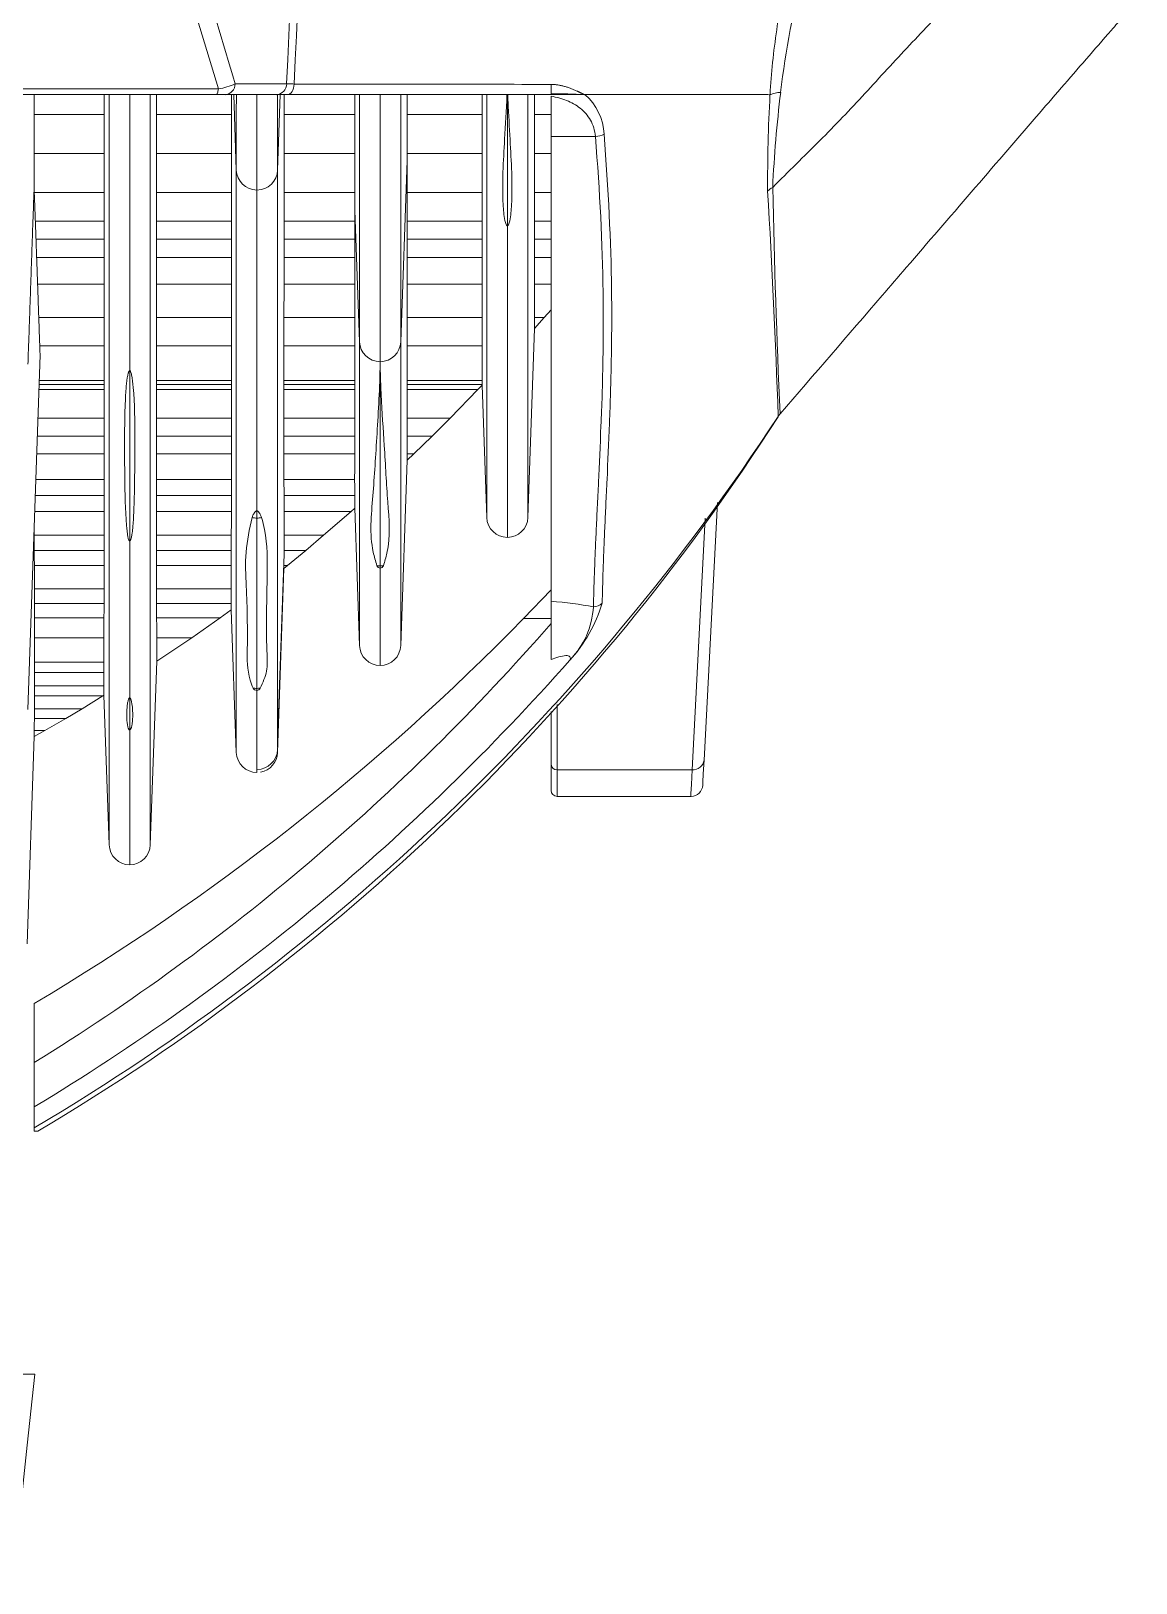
# Model space of a CAD drawing. Extents: x 9.3 to 87, y 1.1 to 68.8.
# Drawn here: x 39.474 to 42.254, y 2.751 to 6.653 of the extents above; entities that cross this region are included whole.
import ezdxf

# ---------------------------------------------------------------- set-up
doc = ezdxf.new("R2010")
doc.units = 0
doc.header["$MEASUREMENT"] = 0
doc.linetypes.add('SLD-Solid', pattern=[0])
doc.layers.add('OBJECT', color=7, linetype='CONTINUOUS')

msp = doc.modelspace()

# ---------------------------------------------------------------- linework, layer by layer
at = {"layer": 'OBJECT', "linetype": 'SLD-Solid', "lineweight": 15}
for p, q in [((39.9457, 6.508), (38.1925, 6.508)), ((38.1925, 6.493), (39.9393, 6.493)), ((39.9841, 6.493), (39.9907, 6.3034)), ((40.0947, 6.3034), (40.1013, 6.493)), ((40.6725, 6.4917), (40.6725, 6.1631)), ((40.7825, 6.4891), (40.7825, 6.3877)), ((39.6581, 6.4435), (39.482, 6.4435)), ((39.9782, 6.4435), (39.79, 6.4435)), ((40.2889, 6.4435), (40.1109, 6.4435)), ((40.6089, 6.4435), (40.4204, 6.4435)), ((40.7825, 6.4435), (40.7411, 6.4435)), ((40.7825, 6.3877), (40.7825, 5.2196)), ((40.7825, 6.3877), (40.8941, 6.3877)), ((39.6581, 6.3448), (39.482, 6.3448)), ((39.9782, 6.3448), (39.79, 6.3448)), ((40.289, 6.3448), (40.1109, 6.3448)), ((40.4204, 6.3271), (40.4045, 5.8719)), ((40.609, 6.3448), (40.4204, 6.3448)), ((40.7825, 6.3448), (40.741, 6.3448)), ((39.6582, 6.2471), (39.4824, 6.2471)), ((39.9782, 6.2471), (39.7899, 6.2471)), ((40.289, 6.2471), (40.1108, 6.2471)), ((40.6091, 6.2471), (40.4205, 6.2471)), ((40.7825, 6.2471), (40.7409, 6.2471)), ((39.6582, 6.175), (39.4851, 6.175)), ((39.9782, 6.175), (39.7899, 6.175)), ((40.289, 6.175), (40.1108, 6.175)), ((40.3006, 5.8719), (40.289, 6.2022)), ((40.6091, 6.175), (40.4205, 6.175)), ((40.7825, 6.175), (40.741, 6.175)), ((39.6582, 6.1293), (39.4868, 6.1293)), ((39.9783, 6.1293), (39.7899, 6.1293)), ((40.289, 6.1293), (40.1107, 6.1293)), ((40.6091, 6.1293), (40.4205, 6.1293)), ((40.7825, 6.1293), (40.741, 6.1293)), ((39.6582, 6.084), (39.4884, 6.084)), ((39.9783, 6.084), (39.7899, 6.084)), ((40.2889, 6.084), (40.1107, 6.084)), ((40.6091, 6.084), (40.4205, 6.084)), ((40.7825, 6.084), (40.7411, 6.084)), ((39.6583, 6.0169), (39.4908, 6.0169)), ((39.9783, 6.0169), (39.7899, 6.0169)), ((40.2889, 6.0169), (40.1107, 6.0169)), ((40.6091, 6.0169), (40.4205, 6.0169)), ((40.7825, 6.0169), (40.7411, 6.0169)), ((39.6583, 5.9325), (39.4937, 5.9325)), ((39.9784, 5.9325), (39.7898, 5.9325)), ((40.2889, 5.9325), (40.1106, 5.9325)), ((40.609, 5.9325), (40.4206, 5.9325)), ((40.7409, 5.9052), (40.7655, 5.9325)), ((40.7655, 5.9325), (40.7409, 5.9325)), ((40.7655, 5.9325), (40.7825, 5.9519)), ((40.7243, 5.4299), (40.7409, 5.9052)), ((39.6583, 5.8619), (39.4962, 5.8619)), ((39.9784, 5.8619), (39.7898, 5.8619)), ((40.2888, 5.8619), (40.1105, 5.8619)), ((40.609, 5.8619), (40.4207, 5.8619)), ((39.4659, 4.947), (39.497, 5.8386)), ((40.3525, 5.8216), (40.3525, 5.8216)), ((40.3525, 5.8216), (40.3525, 5.3081)), ((39.7225, 5.3709), (39.7225, 5.7992)), ((39.6583, 5.7515), (39.494, 5.7515)), ((39.6583, 5.7641), (39.4944, 5.7641)), ((39.6583, 5.774), (39.4948, 5.774)), ((39.9785, 5.774), (39.7899, 5.774)), ((39.9785, 5.7641), (39.7899, 5.7641)), ((39.9785, 5.7515), (39.7899, 5.7515)), ((40.2888, 5.774), (40.1105, 5.774)), ((40.2888, 5.7641), (40.1105, 5.7641)), ((40.2888, 5.7515), (40.1105, 5.7515)), ((40.6091, 5.774), (40.4208, 5.774)), ((40.6092, 5.7641), (40.4209, 5.7641)), ((40.5986, 5.7515), (40.4209, 5.7515)), ((40.5288, 5.6798), (40.5986, 5.7515)), ((40.5986, 5.7515), (40.6092, 5.7626)), ((40.6092, 5.7626), (40.6208, 5.4299)), ((39.6582, 5.6798), (39.4915, 5.6798)), ((39.9785, 5.6798), (39.7899, 5.6798)), ((40.2886, 5.6798), (40.1104, 5.6798)), ((40.5288, 5.6798), (40.4209, 5.6798)), ((40.4832, 5.6344), (40.5288, 5.6798)), ((39.6582, 5.6344), (39.4899, 5.6344)), ((39.9785, 5.6344), (39.7899, 5.6344)), ((40.2885, 5.6344), (40.1104, 5.6344)), ((40.4832, 5.6344), (40.4209, 5.6344)), ((40.437, 5.5896), (40.4832, 5.6344)), ((39.6582, 5.5896), (39.4883, 5.5896)), ((39.9784, 5.5896), (39.7899, 5.5896)), ((40.2885, 5.5896), (40.1105, 5.5896)), ((40.4208, 5.5744), (40.437, 5.5896)), ((40.437, 5.5896), (40.4208, 5.5896)), ((40.4045, 5.1081), (40.4208, 5.5744)), ((39.6582, 5.5255), (39.4861, 5.5255)), ((39.9784, 5.5255), (39.7899, 5.5255)), ((40.2884, 5.5255), (40.1106, 5.5255)), ((39.6581, 5.485), (39.4847, 5.485)), ((39.9783, 5.485), (39.7899, 5.485)), ((40.2885, 5.485), (40.1107, 5.485)), ((41.2012, 5.4677), (41.1673, 4.8201)), ((39.6581, 5.4453), (39.4833, 5.4453)), ((39.9783, 5.4453), (39.7899, 5.4453)), ((40.0425, 5.4464), (40.0425, 5.4285)), ((40.0425, 5.4285), (40.0425, 5.0002)), ((40.2795, 5.4453), (40.1108, 5.4453)), ((40.2101, 5.3851), (40.2795, 5.4453)), ((40.2795, 5.4453), (40.2885, 5.4532)), ((40.2885, 5.4532), (40.3006, 5.1081)), ((41.1373, 4.7957), (41.1705, 5.4284)), ((39.6581, 5.3851), (39.4824, 5.3851)), ((39.9781, 5.3851), (39.79, 5.3851)), ((40.2101, 5.3851), (40.1108, 5.3851)), ((40.1653, 5.347), (40.2101, 5.3851)), ((39.6581, 5.347), (39.4825, 5.347)), ((39.978, 5.347), (39.79, 5.347)), ((40.1653, 5.347), (40.1107, 5.347)), ((40.1198, 5.3089), (40.1653, 5.347)), ((39.6581, 5.3089), (39.4826, 5.3089)), ((39.978, 5.3089), (39.7901, 5.3089)), ((40.0945, 4.8688), (40.1109, 5.3385)), ((40.1106, 5.3016), (40.1198, 5.3089)), ((40.1198, 5.3089), (40.1107, 5.3089)), ((40.3525, 5.3081), (40.3525, 5.3026)), ((40.0945, 4.8391), (40.1106, 5.3016)), ((39.658, 5.2504), (39.4827, 5.2504)), ((39.978, 5.2504), (39.7903, 5.2504)), ((40.7128, 5.1756), (40.7825, 5.2481)), ((39.6579, 5.2136), (39.4827, 5.2136)), ((39.978, 5.2136), (39.7903, 5.2136)), ((39.9502, 5.1775), (39.978, 5.1981)), ((39.978, 5.1981), (39.9906, 4.8391)), ((39.6578, 5.1775), (39.4828, 5.1775)), ((39.9502, 5.1775), (39.7903, 5.1775)), ((39.8784, 5.1272), (39.9502, 5.1775)), ((40.7128, 5.1756), (40.7825, 5.1756)), ((39.6576, 5.1272), (39.4829, 5.1272)), ((39.7904, 5.0684), (39.8784, 5.1272)), ((39.8784, 5.1272), (39.7904, 5.1272)), ((39.6576, 5.0663), (39.4829, 5.0663)), ((39.6576, 5.04), (39.4829, 5.04)), ((39.7743, 4.6069), (39.7904, 5.0684)), ((39.6576, 5.007), (39.4828, 5.007)), ((40.0425, 5.0002), (40.0425, 4.9951)), ((39.655, 4.9812), (39.4827, 4.9812)), ((39.6026, 4.9489), (39.655, 4.9812)), ((39.655, 4.9812), (39.6576, 4.9829)), ((39.6576, 4.9829), (39.6708, 4.6069)), ((39.7225, 4.896), (39.7225, 4.9767)), ((40.7975, 4.96), (40.7975, 4.7957)), ((39.5616, 4.9245), (39.4826, 4.9245)), ((39.6026, 4.9489), (39.4827, 4.9489)), ((39.5092, 4.8944), (39.5616, 4.9245)), ((39.5616, 4.9245), (39.6026, 4.9489)), ((40.7825, 4.8087), (40.7825, 4.9424)), ((39.4642, 4.3582), (39.4824, 4.8796)), ((39.4824, 4.8796), (39.5092, 4.8944)), ((39.5092, 4.8944), (39.4825, 4.8944)), ((40.7825, 4.7437), (40.7825, 4.8087)), ((41.1373, 4.7957), (40.7975, 4.7957)), ((40.7975, 4.7957), (40.7975, 4.7287)), ((40.7975, 4.7287), (41.134, 4.7287)), ((39.4825, 4.0595), (39.4825, 4.2081))]:
    msp.add_line(p, q, dxfattribs=at)
at = {"layer": 'OBJECT', "linetype": 'SLD-Solid', "lineweight": 15, "flags": 128}
for points in [[(40.1361, 6.5198), (40.1355, 6.5144), (40.1344, 6.5093), (40.1328, 6.5047), (40.1308, 6.5007), (40.1284, 6.4974), (40.1257, 6.4949), (40.1228, 6.4935), (40.1198, 6.493)], [(39.9457, 6.508), (39.9451, 6.5047), (39.9445, 6.5017), (39.9438, 6.4992), (39.943, 6.497), (39.9421, 6.4952), (39.9412, 6.494), (39.9403, 6.4932), (39.9393, 6.493)], [(41.1673, 4.8201), (41.1655, 4.7854), (41.1644, 4.7642), (41.164, 4.7571), (41.164, 4.7571)], [(41.134, 4.7287), (41.1344, 4.7363), (41.1355, 4.7588), (41.1373, 4.7957)], [(39.4835, 3.2759), (39.4648, 3.0974), (39.4464, 2.9224), (39.4284, 2.7512)]]:
    msp.add_lwpolyline(points, dxfattribs=at)
at = {"layer": 'OBJECT', "linetype": 'SLD-Solid', "lineweight": 15}
for centre, radius, start, end in [((-90.4371, 12.5896), 130.6954, 357.338328, 359.042818), ((-79.7629, 12.3871), 120.0424, 357.198441, 359.054719), ((43.41, 6.2662), 2.0631, 164.6678, 173.5251), ((39.9275, 6.6483), 0.1416, 277.3556, 295.2363), ((39.9602, 6.5205), 0.0277, 274.2427, 359.4996), ((40.0897, 6.5205), 0.0277, 274.245, 359.5321), ((40.7946, 5.3925), 1.1028, 86.2681, 90.6287), ((40.7732, 6.386), 0.1429, 3.1436, 48.4417), ((45.3471, 6.2743), 4.0198, 176.8818, 180.3343), ((41.3674, 6.4017), 0.0974, 94.2625, 110.4196), ((44.5247, 6.1122), 3.1881, 173.0342, 177.3448), ((40.8921, 6.4366), 0.0489, 272.324, 299.0492), ((40.0428, 6.3054), 0.0522, 182.1738, 269.6465), ((40.0428, 6.3051), 0.0519, 269.7996, 358.1545), ((15.3229, 4.7508), 26.0477, 2.0534, 3.30142), ((67.6567, 6.8318), 26.3229, 181.24499, 182.48558), ((40.3525, 5.8737), 0.052, 182, 270), ((40.3525, 5.8737), 0.052, 270, 358), ((36.554, 8.8319), 5.74, 300.67687, 326.74316), ((36.6512, 8.6948), 5.5839, 300.5686, 327.3637), ((40.0425, 5.4903), 0.0619, 258.5707, 270.0228), ((40.0425, 5.4903), 0.0619, 269.9778, 281.0092), ((40.6725, 5.4317), 0.0518, 182, 270), ((40.6725, 5.4317), 0.0518, 270, 358), ((40.3537, 5.3129), 0.0103, 203.7203, 263.3614), ((40.3525, 5.3636), 0.0555, 261.4716, 270.0065), ((40.3516, 5.3125), 0.00992, 275.3568, 337.5614), ((40.3525, 5.3636), 0.0555, 269.9937, 278.5282), ((40.5569, 5.3211), 0.3698, 317.4626, 343.2642), ((40.6804, 5.2173), 0.2088, 315.5421, 356.6867), ((40.8891, 5.2359), 0.0306, 269.5877, 316.0231), ((36.4205, 9.368), 6, 300.68607, 315.67491), ((36.4786, 8.9139), 5.7087, 301.7493, 318.9317), ((40.3525, 5.1099), 0.052, 182, 270), ((40.3525, 5.1099), 0.052, 270, 358), ((36.4886, 8.9083), 5.7937, 301.11496, 318.52421), ((40.0423, 5.0055), 0.0104, 205.0414, 271.3985), ((40.0425, 5.0548), 0.0545, 259.773, 270.0071), ((40.041, 5.006), 0.011, 277.9199, 332.2738), ((40.0425, 5.0549), 0.0546, 269.999, 278.622), ((40.0425, 4.8409), 0.052, 182, 269.9931), ((40.0425, 4.8485), 0.0521, 270.058, 358.0536), ((40.0425, 4.8409), 0.052, 280.3224, 358), ((40.7966, 4.8097), 0.0141, 184.4017, 273.8104), ((41.1395, 4.8236), 0.028, 265.5227, 352.8238), ((40.7975, 4.7437), 0.015, 180, 270), ((41.134, 4.7587), 0.03, 271.6903, 357), ((39.7225, 4.6087), 0.0518, 182, 270), ((39.7225, 4.6087), 0.0518, 270, 358)]:
    msp.add_arc(centre, radius, start, end, dxfattribs=at)
for points, knots in [([(42.2517, 7.2093), (42.2137, 7.1701), (42.1764, 7.1303), (42.1197, 7.0712), (42.1006, 7.0517), (42.0626, 7.0125), (42.0435, 6.9929), (41.9864, 6.9341), (41.9484, 6.8949), (41.8913, 6.8358), (41.8723, 6.8161), (41.8344, 6.7766), (41.7778, 6.7171), (41.7028, 6.6372), (41.6468, 6.5769), (41.6095, 6.5366), (41.5909, 6.5164), (41.5535, 6.4761), (41.5347, 6.456), (41.4967, 6.4161), (41.4774, 6.3964), (41.4383, 6.3574), (41.4186, 6.3379), (41.3793, 6.2989), (41.3596, 6.2794), (41.34, 6.2599)], [0, 0, 0, 0, 0.125, 0.125, 0.1875, 0.1875, 0.25, 0.25, 0.375, 0.375, 0.4375, 0.4375, 0.5, 0.625, 0.6875, 0.6875, 0.75, 0.75, 0.8125, 0.8125, 0.875, 0.875, 0.9375, 0.9375, 1, 1, 1, 1]), ([(41.3791, 6.8204), (41.3676, 6.7654), (41.3579, 6.7106), (41.3422, 6.6014), (41.3363, 6.547), (41.3334, 6.493)], [0, 0, 0, 0, 0.5, 0.5, 1, 1, 1, 1]), ([(42.003, 6.4372), (42.045, 6.4858), (42.0869, 6.5342), (42.1498, 6.6066), (42.1707, 6.6307), (42.2021, 6.6667), (42.2126, 6.6787), (42.2282, 6.6965), (42.2334, 6.7024), (42.2437, 6.7142), (42.2488, 6.72), (42.2539, 6.7257)], [0, 0, 0, 0, 0.5, 0.5, 0.75, 0.75, 0.875, 0.875, 0.9375, 0.9375, 1, 1, 1, 1]), ([(40.1174, 6.5203), (40.1071, 6.5203), (40.0968, 6.5203), (40.0865, 6.5203), (40.0536, 6.5203), (40.0207, 6.5203), (39.9879, 6.5203)], [0, 0, 0, 0, 0.001524, 0.001524, 0.001524, 0.006386854, 0.006386854, 0.006386854, 0.006386854]), ([(40.1361, 6.5198), (40.1322, 6.5198), (40.1288, 6.5199), (40.1225, 6.5201), (40.1197, 6.5202), (40.1174, 6.5203)], [0, 0, 0, 0, 0.5, 0.5, 1, 1, 1, 1]), ([(40.7825, 6.5188), (40.6856, 6.519), (40.5831, 6.5192), (40.4213, 6.5194), (40.366, 6.5195), (40.2528, 6.5197), (40.195, 6.5197), (40.1361, 6.5198)], [0, 0, 0, 0, 0.5, 0.5, 0.75, 0.75, 1, 1, 1, 1]), ([(40.8664, 6.493), (40.866, 6.4932), (40.8652, 6.4935), (40.8641, 6.4941), (40.8629, 6.4947), (40.8618, 6.4953), (40.8606, 6.4959), (40.8595, 6.4964), (40.8583, 6.497), (40.8571, 6.4976), (40.856, 6.4981), (40.8548, 6.4987), (40.8536, 6.4993), (40.8525, 6.4998), (40.8513, 6.5004), (40.8501, 6.5009), (40.8489, 6.5015), (40.8469, 6.5024), (40.8439, 6.5038), (40.84, 6.5055), (40.8361, 6.5071), (40.8322, 6.5086), (40.8282, 6.5101), (40.8242, 6.5115), (40.8202, 6.5128), (40.8161, 6.5139), (40.812, 6.515), (40.8079, 6.516), (40.8037, 6.5168), (40.7996, 6.5175), (40.7954, 6.5181), (40.7911, 6.5185), (40.7868, 6.5187), (40.784, 6.5188), (40.7825, 6.5188)], [0, 0, 0, 0, 0.014682, 0.029363, 0.044045, 0.058727, 0.073408, 0.08809, 0.102772, 0.117454, 0.132135, 0.146817, 0.161499, 0.17618, 0.190862, 0.205544, 0.220225, 0.234907, 0.282725, 0.330544, 0.378362, 0.42618, 0.473999, 0.521817, 0.569635, 0.617454, 0.665272, 0.71309, 0.760908, 0.808727, 0.856545, 0.904363, 0.952182, 1, 1, 1, 1]), ([(40.7825, 6.5188), (40.7825, 6.5158), (40.7825, 6.5103), (40.7825, 6.5059), (40.7825, 6.5041)], [0, 0, 0, 0, 0.2121658, 0.4015985, 0.4015985, 0.4015985, 0.4015985]), ([(39.6708, 4.6069), (39.6708, 4.6107), (39.6708, 4.6182), (39.6708, 4.6768), (39.6708, 4.7658), (39.6708, 4.8895), (39.6708, 5.0213), (39.6708, 5.16), (39.6708, 5.3048), (39.6708, 5.4659), (39.6708, 5.6423), (39.6708, 5.8469), (39.6708, 6.0726), (39.6708, 6.2897), (39.6708, 6.4347), (39.6708, 6.493)], [0, 0, 0, 0, 0.08602, 0.170676, 0.253119, 0.332476, 0.407805, 0.478951, 0.545935, 0.608976, 0.68551, 0.763919, 0.848697, 0.939215, 1, 1, 1, 1]), ([(39.7225, 5.7992), (39.7225, 5.8609), (39.7225, 5.9881), (39.7225, 6.2179), (39.7225, 6.391), (39.7225, 6.493)], [0, 0, 0, 0, 0.27922, 0.57526, 1, 1, 1, 1]), ([(39.7743, 6.493), (39.7743, 6.4294), (39.7743, 6.2744), (39.7743, 6.0445), (39.7743, 5.8087), (39.7743, 5.5952), (39.7743, 5.3947), (39.7743, 5.212), (39.7743, 5.0533), (39.7743, 4.9139), (39.7743, 4.7809), (39.7743, 4.6833), (39.7743, 4.6193), (39.7743, 4.611), (39.7743, 4.6069)], [0, 0, 0, 0, 0.066356, 0.161917, 0.250698, 0.333003, 0.414637, 0.501472, 0.574865, 0.652844, 0.735333, 0.821362, 0.909911, 1, 1, 1, 1]), ([(39.9393, 6.493), (39.9442, 6.493), (39.9486, 6.493), (39.9564, 6.493), (39.9597, 6.493), (39.9623, 6.493)], [0, 0, 0, 0, 0.5, 0.5, 1, 1, 1, 1]), ([(39.9908, 6.493), (39.9907, 6.468), (39.9907, 6.4039), (39.9907, 6.3415), (39.9907, 6.3034)], [0, 0, 0, 0, 0.388563, 1, 1, 1, 1]), ([(40.0425, 6.493), (40.0425, 6.451), (40.0425, 6.37), (40.0425, 6.2912), (40.0425, 6.2532)], [0, 0, 0, 0, 0.517367, 1, 1, 1, 1]), ([(40.0918, 6.493), (40.0953, 6.493), (40.0995, 6.493), (40.1089, 6.493), (40.1141, 6.493), (40.1198, 6.493)], [0, 0, 0, 0, 0.5, 0.5, 1, 1, 1, 1]), ([(40.0947, 6.493), (40.0947, 6.468), (40.0947, 6.4039), (40.0947, 6.3415), (40.0947, 6.3034)], [0, 0, 0, 0, 0.388563, 1, 1, 1, 1]), ([(40.1198, 6.493), (40.1805, 6.493), (40.2399, 6.493), (40.3562, 6.493), (40.413, 6.493), (40.5788, 6.493), (40.6836, 6.493), (40.7825, 6.493)], [0, 0, 0, 0, 0.25, 0.25, 0.5, 0.5, 1, 1, 1, 1]), ([(40.3006, 5.8719), (40.3006, 5.9339), (40.3006, 6.0579), (40.3006, 6.2631), (40.3006, 6.4136), (40.3006, 6.493)], [0, 0, 0, 0, 0.321282, 0.642404, 1, 1, 1, 1]), ([(40.3525, 5.8217), (40.3525, 5.8836), (40.3525, 6.0074), (40.3525, 6.2286), (40.3525, 6.3964), (40.3525, 6.493)], [0, 0, 0, 0, 0.298069, 0.595988, 1, 1, 1, 1]), ([(40.4045, 5.8719), (40.4045, 5.9339), (40.4045, 6.0579), (40.4045, 6.2631), (40.4045, 6.4136), (40.4045, 6.493)], [0, 0, 0, 0, 0.321282, 0.642404, 1, 1, 1, 1]), ([(40.6208, 5.4299), (40.6208, 5.4336), (40.6208, 5.4411), (40.6208, 5.4993), (40.6208, 5.5876), (40.6208, 5.7102), (40.6208, 5.8401), (40.6208, 5.9806), (40.6208, 6.1312), (40.6208, 6.2857), (40.6208, 6.4033), (40.6208, 6.4726), (40.6208, 6.493)], [0, 0, 0, 0, 0.122602, 0.243319, 0.361, 0.474446, 0.581833, 0.68175, 0.788271, 0.881698, 0.965359, 1, 1, 1, 1]), ([(40.6725, 6.1631), (40.6724, 6.1631), (40.672, 6.1632), (40.6714, 6.1635), (40.6703, 6.1644), (40.668, 6.1687), (40.6638, 6.1863), (40.6588, 6.2572), (40.6639, 6.3603), (40.6706, 6.4543), (40.6715, 6.4923), (40.6715, 6.493)], [0, 0, 0, 0, 0.000919, 0.00207, 0.004257, 0.012215, 0.043785, 0.16953, 0.671917, 0.9947, 1, 1, 1, 1]), ([(40.6736, 6.493), (40.6736, 6.4907), (40.6738, 6.4847), (40.6756, 6.4466), (40.6809, 6.3545), (40.6864, 6.2563), (40.6811, 6.1857), (40.677, 6.1683), (40.6745, 6.1642), (40.6735, 6.1634), (40.673, 6.1632), (40.6727, 6.1631), (40.6725, 6.1631)], [0, 0, 0, 0, 0.019496, 0.051629, 0.33198, 0.832685, 0.958029, 0.989573, 0.996196, 0.998137, 0.999196, 1, 1, 1, 1]), ([(40.7243, 6.493), (40.7243, 6.4718), (40.7243, 6.4006), (40.7243, 6.2802), (40.7243, 6.122), (40.7243, 5.9595), (40.7243, 5.8131), (40.7243, 5.6812), (40.7243, 5.5707), (40.7243, 5.4918), (40.7243, 5.4398), (40.7243, 5.4332), (40.7243, 5.4299)], [0, 0, 0, 0, 0.036087, 0.121484, 0.217181, 0.326474, 0.448113, 0.550998, 0.658884, 0.770331, 0.884355, 1, 1, 1, 1]), ([(40.7825, 6.4952), (40.7825, 6.4961), (40.7825, 6.4974), (40.7825, 6.499), (40.7825, 6.4991), (40.7825, 6.4993)], [0.3137582, 0.3137582, 0.3137582, 0.3137582, 0.5, 0.5, 0.5156324, 0.5156324, 0.5156324, 0.5156324]), ([(40.7825, 6.493), (40.7879, 6.493), (40.7984, 6.493), (40.8131, 6.493), (40.8277, 6.493), (40.8418, 6.493), (40.8551, 6.493), (40.8628, 6.493), (40.8664, 6.493)], [0, 0, 0, 0, 0.179941, 0.346709, 0.4995, 0.68442, 0.851154, 1, 1, 1, 1]), ([(40.8941, 6.3877), (40.8926, 6.4032), (40.8883, 6.4169), (40.8749, 6.4408), (40.866, 6.4507), (40.8454, 6.4671), (40.8338, 6.4734), (40.8092, 6.4832), (40.796, 6.4867), (40.7825, 6.4891)], [0, 0, 0, 0, 0.25, 0.25, 0.5, 0.5, 0.75, 0.75, 1, 1, 1, 1]), ([(41.6154, 5.988), (41.6356, 6.0115), (41.6559, 6.0349), (41.6761, 6.0584), (41.7851, 6.1847), (41.894, 6.3109), (42.003, 6.4372)], [0, 0, 0, 0, 0.00236285, 0.00236285, 0.00236285, 0.01507617, 0.01507617, 0.01507617, 0.01507617]), ([(42.003, 6.4372), (41.894, 6.3109), (41.7851, 6.1846), (41.6761, 6.0584), (41.6559, 6.0349), (41.6356, 6.0115), (41.6154, 5.988)], [0, 0, 0, 0, 0.01271374, 0.01271374, 0.01271374, 0.01507616, 0.01507616, 0.01507616, 0.01507616]), ([(40.8889, 5.2053), (40.8895, 5.2299), (40.8904, 5.2581), (40.8921, 5.3056), (40.8928, 5.3223), (40.8942, 5.3574), (40.8958, 5.3941), (40.8977, 5.4339), (40.8998, 5.4751), (40.9009, 5.4965), (40.904, 5.5629), (40.9059, 5.6102), (40.9091, 5.6857), (40.9102, 5.7116), (40.9118, 5.765), (40.9124, 5.7925), (40.9138, 5.8771), (40.9143, 5.9358), (40.9117, 6.1182), (40.9052, 6.2486), (40.8941, 6.3877)], [0, 0, 0, 0, 0.125, 0.125, 0.1875, 0.1875, 0.25, 0.3125, 0.3125, 0.375, 0.375, 0.5, 0.5, 0.5625, 0.5625, 0.625, 0.625, 0.75, 0.75, 1, 1, 1, 1]), ([(40.9158, 6.3939), (40.9268, 6.2547), (40.9331, 6.1242), (40.9355, 5.9417), (40.935, 5.8831), (40.9336, 5.7987), (40.9329, 5.7712), (40.9313, 5.718), (40.9303, 5.6921), (40.9272, 5.617), (40.9253, 5.5699), (40.9223, 5.5038), (40.9212, 5.4825), (40.9193, 5.4415), (40.9175, 5.4021), (40.916, 5.3656), (40.9146, 5.3308), (40.914, 5.3142), (40.9124, 5.267), (40.9116, 5.2391), (40.9111, 5.2146)], [0, 0, 0, 0, 0.25, 0.25, 0.375, 0.375, 0.4375, 0.4375, 0.5, 0.5, 0.625, 0.625, 0.6875, 0.6875, 0.75, 0.8125, 0.8125, 0.875, 0.875, 1, 1, 1, 1]), ([(39.9907, 6.3034), (39.9907, 6.2029), (39.9907, 6.0053), (39.9907, 5.7408), (39.9907, 5.5131), (39.9906, 5.3225), (39.9906, 5.1643), (39.9906, 5.027), (39.9906, 4.9202), (39.9906, 4.8525), (39.9906, 4.8436), (39.9906, 4.8391)], [0, 0, 0, 0, 0.130922, 0.257354, 0.375016, 0.481399, 0.581339, 0.679843, 0.783111, 0.890386, 1, 1, 1, 1]), ([(40.0947, 6.3034), (40.0946, 6.2029), (40.0946, 6.0053), (40.0946, 5.7408), (40.0946, 5.5131), (40.0946, 5.3224), (40.0946, 5.1644), (40.0945, 5.0267), (40.0945, 4.9212), (40.0945, 4.8627), (40.0945, 4.8547), (40.0945, 4.8523)], [0, 0, 0, 0, 0.13971, 0.27463, 0.400189, 0.513714, 0.620363, 0.725479, 0.835679, 0.950155, 1, 1, 1, 1]), ([(40.0425, 6.2532), (40.0425, 6.2532), (40.0426, 6.2532), (40.0426, 6.2532), (40.0426, 6.2532)], [0, 0, 0, 0, 0.558241, 1, 1, 1, 1]), ([(40.0425, 6.2532), (40.0425, 6.2532), (40.0425, 6.2531), (40.0425, 6.253), (40.0425, 6.253)], [0, 0, 0, 0, 0.559885, 1, 1, 1, 1]), ([(40.0425, 6.253), (40.0425, 6.1664), (40.0425, 5.9954), (40.0425, 5.7779), (40.0425, 5.5947), (40.0425, 5.4949), (40.0425, 5.4464)], [0, 0, 0, 0, 0.29436, 0.581245, 0.796821, 1, 1, 1, 1]), ([(40.6725, 5.3799), (40.6725, 5.3843), (40.6725, 5.393), (40.6725, 5.4606), (40.6725, 5.564), (40.6725, 5.7041), (40.6725, 5.8503), (40.6725, 6.0023), (40.6725, 6.1117), (40.6725, 6.1631)], [0, 0, 0, 0, 0.159104, 0.315428, 0.467212, 0.6125, 0.754724, 0.884556, 1, 1, 1, 1]), ([(40.7411, 6.0169), (40.7411, 5.9996), (40.741, 5.965), (40.741, 5.9433), (40.7409, 5.9325)], [0, 0, 0, 0, 0.498775, 1, 1, 1, 1]), ([(40.7409, 5.9325), (40.7409, 5.9246), (40.7409, 5.9087), (40.7409, 5.9064), (40.7409, 5.9052)], [0, 0, 0, 0, 0.498581, 1, 1, 1, 1]), ([(40.3006, 5.1081), (40.3006, 5.1119), (40.3006, 5.1195), (40.3006, 5.179), (40.3006, 5.2698), (40.3006, 5.3981), (40.3006, 5.5401), (40.3006, 5.6968), (40.3006, 5.8139), (40.3006, 5.8719)], [0, 0, 0, 0, 0.151707, 0.301092, 0.446794, 0.587449, 0.728596, 0.86532, 1, 1, 1, 1]), ([(40.4045, 5.1081), (40.4045, 5.1119), (40.4045, 5.1195), (40.4045, 5.179), (40.4045, 5.2698), (40.4045, 5.3981), (40.4045, 5.5401), (40.4045, 5.6968), (40.4045, 5.8139), (40.4045, 5.8719)], [0, 0, 0, 0, 0.151707, 0.301092, 0.446794, 0.587449, 0.728596, 0.86532, 1, 1, 1, 1]), ([(40.6091, 5.774), (40.6091, 5.7835), (40.6091, 5.8027), (40.609, 5.8421), (40.609, 5.8619)], [0, 0, 0, 0, 0.497891, 1, 1, 1, 1]), ([(40.3443, 5.3087), (40.3409, 5.3202), (40.3242, 5.3771), (40.3349, 5.4813), (40.3444, 5.6382), (40.3519, 5.7566), (40.3525, 5.8195), (40.3525, 5.8208), (40.3525, 5.8213), (40.3525, 5.8215), (40.3525, 5.8216), (40.3525, 5.8216)], [0, 0, 0, 0, 0.076843, 0.381826, 0.687453, 0.993014, 0.997771, 0.99896, 0.999554, 0.999851, 1, 1, 1, 1]), ([(40.3525, 5.8216), (40.3525, 5.8216), (40.3525, 5.8217), (40.3525, 5.8217), (40.3525, 5.8217)], [0, 0, 0, 0, 0.559654, 1, 1, 1, 1]), ([(40.3525, 5.8216), (40.3525, 5.8216), (40.3525, 5.8215), (40.3525, 5.8213), (40.3525, 5.8209), (40.3525, 5.8197), (40.3526, 5.817), (40.3526, 5.811), (40.3529, 5.7992), (40.3536, 5.7745), (40.3563, 5.7082), (40.3639, 5.5995), (40.3709, 5.4671), (40.3799, 5.3715), (40.364, 5.3192), (40.3608, 5.3087)], [0, 0, 0, 0, 0.000262, 0.000524, 0.001048, 0.002095, 0.006286, 0.014668, 0.031432, 0.064959, 0.138785, 0.369256, 0.649154, 0.929435, 1, 1, 1, 1]), ([(39.7225, 5.3709), (39.7224, 5.3709), (39.7222, 5.3709), (39.7219, 5.3711), (39.721, 5.3717), (39.7194, 5.3749), (39.7163, 5.3877), (39.7114, 5.44), (39.7101, 5.5187), (39.7093, 5.6185), (39.71, 5.6879), (39.712, 5.7349), (39.7134, 5.7562), (39.7148, 5.7705), (39.7161, 5.7801), (39.7172, 5.7865), (39.7182, 5.7908), (39.719, 5.7937), (39.7197, 5.7956), (39.7202, 5.7969), (39.7208, 5.7979), (39.7212, 5.7985), (39.7217, 5.7989), (39.7221, 5.7991), (39.7224, 5.7991), (39.7225, 5.7992)], [0, 0, 0, 0, 0.000435, 0.000993, 0.002039, 0.006642, 0.024814, 0.097193, 0.386386, 0.588581, 0.793128, 0.860987, 0.906473, 0.936983, 0.957465, 0.971232, 0.980501, 0.986757, 0.990995, 0.993881, 0.995864, 0.99774, 0.998586, 0.99944, 1, 1, 1, 1]), ([(39.7225, 5.7992), (39.7226, 5.7991), (39.7229, 5.7991), (39.7233, 5.7989), (39.7242, 5.7982), (39.7259, 5.7948), (39.7293, 5.781), (39.7348, 5.7254), (39.7358, 5.6276), (39.7352, 5.5281), (39.7335, 5.4611), (39.7322, 5.431), (39.7309, 5.411), (39.7296, 5.3976), (39.7284, 5.3887), (39.7274, 5.3827), (39.7265, 5.3787), (39.7258, 5.376), (39.7252, 5.3742), (39.7247, 5.373), (39.7242, 5.3722), (39.7238, 5.3716), (39.7234, 5.3712), (39.723, 5.371), (39.7228, 5.3709), (39.7226, 5.3709), (39.7225, 5.3709)], [0, 0, 0, 0, 0.000522, 0.001189, 0.002443, 0.006958, 0.024865, 0.096172, 0.38105, 0.68937, 0.791599, 0.860055, 0.905918, 0.936664, 0.957292, 0.971146, 0.980464, 0.986744, 0.99099, 0.993874, 0.995846, 0.997211, 0.998641, 0.999215, 0.999698, 1, 1, 1, 1]), ([(40.2885, 5.4532), (40.2885, 5.4546), (40.2885, 5.4573), (40.2885, 5.4758), (40.2885, 5.485)], [0, 0, 0, 0, 0.498374, 1, 1, 1, 1]), ([(40.0328, 5.0011), (40.0302, 5.0077), (40.0172, 5.0407), (40.0192, 5.1204), (40.0181, 5.2282), (40.0111, 5.3425), (40.0239, 5.4007), (40.0302, 5.4297)], [0, 0, 0, 0, 0.052395, 0.261006, 0.629197, 0.815095, 1, 1, 1, 1]), ([(40.0302, 5.4297), (40.031, 5.4316), (40.0322, 5.4348), (40.0342, 5.4389), (40.0359, 5.4417), (40.0374, 5.4437), (40.0388, 5.445), (40.0401, 5.4459), (40.0412, 5.4463), (40.042, 5.4464), (40.0424, 5.4464), (40.0425, 5.4464)], [0, 0, 0, 0, 0.316364, 0.531026, 0.677706, 0.778955, 0.877451, 0.925781, 0.962938, 0.989159, 1, 1, 1, 1]), ([(40.0425, 5.4464), (40.0429, 5.4464), (40.0437, 5.4463), (40.0454, 5.4455), (40.049, 5.4421), (40.0517, 5.4365), (40.0536, 5.4316), (40.0544, 5.4296)], [0, 0, 0, 0, 0.032723, 0.076597, 0.191829, 0.659607, 1, 1, 1, 1]), ([(40.0544, 5.4296), (40.0569, 5.4198), (40.0693, 5.3706), (40.0688, 5.2671), (40.0653, 5.1637), (40.0679, 5.088), (40.0704, 5.0436), (40.0573, 5.0151), (40.0507, 5.0009)], [0, 0, 0, 0, 0.062759, 0.313599, 0.655294, 0.770719, 0.886051, 1, 1, 1, 1]), ([(39.7225, 4.9767), (39.7225, 5.0462), (39.7225, 5.1659), (39.7225, 5.3103), (39.7225, 5.3709)], [0, 0, 0, 0, 0.580628, 1, 1, 1, 1]), ([(40.3525, 5.0579), (40.3525, 5.0618), (40.3525, 5.0696), (40.3525, 5.1272), (40.3525, 5.2039), (40.3525, 5.27), (40.3525, 5.3026)], [0, 0, 0, 0, 0.287566, 0.570617, 0.788164, 1, 1, 1, 1]), ([(40.7825, 5.0732), (40.7825, 5.0898), (40.7825, 5.1058), (40.7825, 5.1284), (40.7825, 5.1357), (40.7825, 5.1495), (40.7825, 5.1561), (40.7825, 5.1749), (40.7825, 5.1861), (40.7825, 5.2055), (40.7825, 5.2135), (40.7825, 5.2196)], [0, 0, 0, 0, 0.25, 0.25, 0.375, 0.375, 0.5, 0.5, 0.75, 0.75, 1, 1, 1, 1]), ([(39.7904, 5.1272), (39.7904, 5.1104), (39.7904, 5.0766), (39.7904, 5.0712), (39.7904, 5.0684)], [0, 0, 0, 0, 0.497369, 1, 1, 1, 1]), ([(40.7825, 5.0732), (40.7891, 5.0756), (40.7956, 5.0778), (40.8081, 5.0812), (40.8142, 5.0824), (40.8243, 5.0829), (40.8283, 5.0821), (40.8317, 5.0778), (40.8312, 5.0746), (40.8294, 5.0711)], [0, 0, 0, 0, 0.25, 0.25, 0.5, 0.5, 0.75, 0.75, 1, 1, 1, 1]), ([(40.0425, 4.9951), (40.0425, 4.9606), (40.0425, 4.8902), (40.0425, 4.8318), (40.0425, 4.8019), (40.0425, 4.7984), (40.0425, 4.7979)], [0, 0, 0, 0, 0.332607, 0.67747, 0.95446, 1, 1, 1, 1]), ([(39.7225, 4.896), (39.7224, 4.896), (39.7222, 4.8961), (39.7217, 4.8962), (39.7209, 4.8967), (39.7192, 4.8991), (39.7161, 4.9087), (39.7149, 4.9236), (39.7149, 4.9404), (39.7158, 4.9524), (39.7167, 4.9604), (39.7177, 4.9658), (39.7185, 4.9695), (39.7192, 4.9719), (39.7198, 4.9736), (39.7203, 4.9747), (39.7208, 4.9754), (39.7211, 4.9759), (39.7215, 4.9763), (39.7218, 4.9765), (39.7221, 4.9766), (39.7224, 4.9767), (39.7225, 4.9767), (39.7225, 4.9767)], [0, 0, 0, 0, 0.002022, 0.004559, 0.009359, 0.026708, 0.095535, 0.369717, 0.576053, 0.71465, 0.80773, 0.870257, 0.912291, 0.940584, 0.959667, 0.972579, 0.98136, 0.987374, 0.991542, 0.995972, 0.997746, 0.999219, 1, 1, 1, 1]), ([(39.7225, 4.9767), (39.7226, 4.9767), (39.7228, 4.9767), (39.7231, 4.9766), (39.7238, 4.9762), (39.7251, 4.9742), (39.7277, 4.9663), (39.7294, 4.9524), (39.7302, 4.9359), (39.7299, 4.9227), (39.7291, 4.9138), (39.7282, 4.9079), (39.7273, 4.9039), (39.7265, 4.9012), (39.7258, 4.8994), (39.7252, 4.8982), (39.7247, 4.8974), (39.7241, 4.8968), (39.7237, 4.8964), (39.7232, 4.8962), (39.7229, 4.8961), (39.7226, 4.896), (39.7225, 4.896)], [0, 0, 0, 0, 0.001356, 0.003124, 0.006403, 0.020434, 0.07584, 0.296521, 0.526308, 0.680607, 0.784301, 0.854058, 0.901049, 0.932764, 0.954227, 0.968808, 0.978774, 0.985651, 0.992508, 0.995405, 0.998332, 1, 1, 1, 1]), ([(39.7225, 4.5569), (39.7225, 4.5595), (39.7225, 4.5646), (39.7225, 4.6045), (39.7225, 4.6697), (39.7225, 4.7659), (39.7225, 4.8533), (39.7225, 4.896)], [0, 0, 0, 0, 0.194795, 0.387326, 0.576325, 0.792703, 1, 1, 1, 1]), ([(39.4825, 4.0595), (39.4825, 4.047), (39.4825, 4.0349), (39.4825, 4.0174), (39.4825, 4.0116), (39.4825, 4.0004), (39.4825, 3.9951), (39.4825, 3.985), (39.4825, 3.9802), (39.4825, 3.9713), (39.4825, 3.9672), (39.4825, 3.9563), (39.4825, 3.9509), (39.4825, 3.9481)], [0, 0, 0, 0, 0.25, 0.25, 0.375, 0.375, 0.5, 0.5, 0.625, 0.625, 0.75, 0.75, 1, 1, 1, 1]), ([(39.491, 3.887), (39.4914, 3.887), (39.4903, 3.887), (39.487, 3.887), (39.4848, 3.887), (39.4825, 3.887)], [0, 0, 0, 0, 0.5, 0.5, 1, 1, 1, 1]), ([(39.3811, 3.2759), (39.3911, 3.2759), (39.4109, 3.2759), (39.4374, 3.2759), (39.4615, 3.2759), (39.4793, 3.2759), (39.4821, 3.2759), (39.4835, 3.2759)], [0, 0, 0, 0, 0.164475, 0.328634, 0.500073, 0.752161, 1, 1, 1, 1])]:
    msp.add_open_spline(points, degree=3, knots=knots, dxfattribs=at)
for points, degree in [([(39.9879, 6.5203), (39.9251, 6.73), (39.8623, 6.9406), (39.7991, 7.1519)], 3), ([(39.7586, 7.1266), (39.8212, 6.9197), (39.8834, 6.7134), (39.9457, 6.508)], 3), ([(39.482, 6.493), (39.482, 6.4435)], 1), ([(39.6581, 6.4435), (39.6581, 6.493)], 1), ([(39.7901, 6.493), (39.79, 6.4435)], 1), ([(39.9623, 6.493), (40.0054, 6.493), (40.0486, 6.493), (40.0918, 6.493)], 3), ([(39.9782, 6.4435), (39.9782, 6.493)], 1), ([(40.1109, 6.493), (40.1109, 6.4435)], 1), ([(40.2889, 6.4435), (40.2889, 6.493)], 1), ([(40.4204, 6.493), (40.4204, 6.4435)], 1), ([(40.6089, 6.4435), (40.609, 6.493)], 1), ([(40.7411, 6.493), (40.7411, 6.4435)], 1), ([(40.7825, 6.5041), (40.7825, 6.5022), (40.7825, 6.5006), (40.7825, 6.4993)], 3), ([(40.7825, 6.493), (40.7825, 6.4937), (40.7825, 6.4944), (40.7825, 6.4952)], 3), ([(40.8664, 6.493), (40.8669, 6.4929), (40.8674, 6.4929), (40.8679, 6.4929)], 3), ([(40.8679, 6.493), (40.878, 6.493), (40.8881, 6.493), (40.898, 6.493)], 3), ([(40.898, 6.493), (41.0598, 6.493), (41.2024, 6.493), (41.3231, 6.493)], 3), ([(41.3231, 6.493), (41.3265, 6.493), (41.3299, 6.493), (41.3333, 6.4929)], 3), ([(41.3334, 6.493), (41.3333, 6.493), (41.3333, 6.4929), (41.3333, 6.4929)], 3), ([(39.482, 6.4435), (39.482, 6.3448)], 1), ([(39.6581, 6.3448), (39.6581, 6.4435)], 1), ([(39.79, 6.4435), (39.79, 6.3448)], 1), ([(39.9782, 6.3448), (39.9782, 6.4435)], 1), ([(40.1109, 6.4435), (40.1109, 6.3448)], 1), ([(40.289, 6.3448), (40.2889, 6.4435)], 1), ([(40.4204, 6.4435), (40.4204, 6.3448)], 1), ([(40.609, 6.3448), (40.6089, 6.4435)], 1), ([(40.7411, 6.4435), (40.741, 6.3448)], 1), ([(39.482, 6.3448), (39.482, 6.2593)], 1), ([(39.6582, 6.2471), (39.6581, 6.3448)], 1), ([(39.79, 6.3448), (39.7899, 6.2471)], 1), ([(39.9782, 6.2471), (39.9782, 6.3448)], 1), ([(40.1109, 6.3448), (40.1108, 6.2471)], 1), ([(40.289, 6.2471), (40.289, 6.3448)], 1), ([(40.4204, 6.3448), (40.4204, 6.3271)], 1), ([(40.4204, 6.3271), (40.4205, 6.2471)], 1), ([(40.6091, 6.2471), (40.609, 6.3448)], 1), ([(40.741, 6.3448), (40.7409, 6.2471)], 1), ([(39.4665, 5.8158), (39.482, 6.2593)], 1), ([(39.482, 6.2593), (39.4824, 6.2471)], 1), ([(39.4824, 6.2471), (39.4851, 6.175)], 1), ([(39.6582, 6.175), (39.6582, 6.2471)], 1), ([(39.7899, 6.2471), (39.7899, 6.175)], 1), ([(39.9782, 6.175), (39.9782, 6.2471)], 1), ([(40.0425, 6.2532), (40.0426, 6.2532)], 1), ([(40.1108, 6.2471), (40.1108, 6.175)], 1), ([(40.289, 6.2022), (40.289, 6.2471)], 1), ([(40.4205, 6.2471), (40.4205, 6.175)], 1), ([(40.6091, 6.175), (40.6091, 6.2471)], 1), ([(40.7409, 6.2471), (40.741, 6.175)], 1), ([(41.3274, 6.2508), (41.3309, 6.2542), (41.3351, 6.2573), (41.34, 6.2599)], 3), ([(39.4851, 6.175), (39.4868, 6.1293)], 1), ([(39.6582, 6.1293), (39.6582, 6.175)], 1), ([(39.7899, 6.175), (39.7899, 6.1293)], 1), ([(39.9783, 6.1293), (39.9782, 6.175)], 1), ([(40.1108, 6.175), (40.1107, 6.1293)], 1), ([(40.289, 6.175), (40.289, 6.2022)], 1), ([(40.289, 6.1293), (40.289, 6.175)], 1), ([(40.4205, 6.175), (40.4205, 6.1293)], 1), ([(40.6091, 6.1293), (40.6091, 6.175)], 1), ([(40.741, 6.175), (40.741, 6.1293)], 1), ([(39.4868, 6.1293), (39.4884, 6.084)], 1), ([(39.6582, 6.084), (39.6582, 6.1293)], 1), ([(39.7899, 6.1293), (39.7899, 6.084)], 1), ([(39.9783, 6.084), (39.9783, 6.1293)], 1), ([(40.1107, 6.1293), (40.1107, 6.084)], 1), ([(40.2889, 6.084), (40.289, 6.1293)], 1), ([(40.4205, 6.1293), (40.4205, 6.084)], 1), ([(40.6091, 6.084), (40.6091, 6.1293)], 1), ([(40.741, 6.1293), (40.7411, 6.084)], 1), ([(39.4884, 6.084), (39.4908, 6.0169)], 1), ([(39.6583, 6.0169), (39.6582, 6.084)], 1), ([(39.7899, 6.084), (39.7899, 6.0169)], 1), ([(39.9783, 6.0169), (39.9783, 6.084)], 1), ([(40.1107, 6.084), (40.1107, 6.0169)], 1), ([(40.2889, 6.0169), (40.2889, 6.084)], 1), ([(40.4205, 6.084), (40.4205, 6.0169)], 1), ([(40.6091, 6.0169), (40.6091, 6.084)], 1), ([(40.7411, 6.084), (40.7411, 6.0169)], 1), ([(39.4908, 6.0169), (39.4937, 5.9325)], 1), ([(39.6583, 5.9325), (39.6583, 6.0169)], 1), ([(39.7899, 6.0169), (39.7898, 5.9325)], 1), ([(39.9784, 5.9325), (39.9783, 6.0169)], 1), ([(40.1107, 6.0169), (40.1106, 5.9325)], 1), ([(40.2889, 5.9325), (40.2889, 6.0169)], 1), ([(40.4205, 6.0169), (40.4206, 5.9325)], 1), ([(40.609, 5.9325), (40.6091, 6.0169)], 1), ([(41.3586, 5.6902), (41.4442, 5.7895), (41.5298, 5.8887), (41.6154, 5.988)], 3), ([(41.6154, 5.988), (41.5298, 5.8887), (41.4442, 5.7895), (41.3586, 5.6902)], 3), ([(39.4937, 5.9325), (39.4962, 5.8619)], 1), ([(39.6583, 5.8619), (39.6583, 5.9325)], 1), ([(39.7898, 5.9325), (39.7898, 5.8619)], 1), ([(39.9784, 5.8619), (39.9784, 5.9325)], 1), ([(40.1106, 5.9325), (40.1105, 5.8619)], 1), ([(40.2888, 5.8619), (40.2889, 5.9325)], 1), ([(40.4206, 5.9325), (40.4207, 5.8619)], 1), ([(40.609, 5.8619), (40.609, 5.9325)], 1), ([(39.4962, 5.8619), (39.497, 5.8386)], 1), ([(39.6583, 5.774), (39.6583, 5.8619)], 1), ([(39.7898, 5.8619), (39.7899, 5.774)], 1), ([(39.9785, 5.774), (39.9784, 5.8619)], 1), ([(40.1105, 5.8619), (40.1105, 5.774)], 1), ([(40.2888, 5.774), (40.2888, 5.8619)], 1), ([(40.4207, 5.8619), (40.4208, 5.774)], 1), ([(39.6582, 5.6798), (39.6583, 5.7515)], 1), ([(39.6583, 5.7641), (39.6583, 5.774)], 1), ([(39.6583, 5.7515), (39.6583, 5.7641)], 1), ([(39.7899, 5.774), (39.7899, 5.7641)], 1), ([(39.7899, 5.7641), (39.7899, 5.7515)], 1), ([(39.7899, 5.7515), (39.7899, 5.6798)], 1), ([(39.9785, 5.7641), (39.9785, 5.774)], 1), ([(39.9785, 5.7515), (39.9785, 5.7641)], 1), ([(39.9785, 5.6798), (39.9785, 5.7515)], 1), ([(40.1105, 5.7515), (40.1104, 5.6798)], 1), ([(40.1105, 5.774), (40.1105, 5.7641)], 1), ([(40.1105, 5.7641), (40.1105, 5.7515)], 1), ([(40.2886, 5.6798), (40.2888, 5.7515)], 1), ([(40.2888, 5.7641), (40.2888, 5.774)], 1), ([(40.2888, 5.7515), (40.2888, 5.7641)], 1), ([(40.4208, 5.774), (40.4209, 5.7641)], 1), ([(40.4209, 5.7641), (40.4209, 5.7515)], 1), ([(40.4209, 5.7515), (40.4209, 5.6798)], 1), ([(40.6092, 5.7641), (40.6091, 5.774)], 1), ([(40.6092, 5.7626), (40.6092, 5.7641)], 1), ([(39.6582, 5.6344), (39.6582, 5.6798)], 1), ([(39.7899, 5.6798), (39.7899, 5.6344)], 1), ([(39.9785, 5.6344), (39.9785, 5.6798)], 1), ([(40.1104, 5.6798), (40.1104, 5.6344)], 1), ([(40.2885, 5.6344), (40.2886, 5.6798)], 1), ([(40.4209, 5.6798), (40.4209, 5.6344)], 1), ([(41.3586, 5.6902), (41.3567, 5.6881), (41.355, 5.6858), (41.3535, 5.6834)], 3), ([(41.3539, 5.6841), (41.3553, 5.6862), (41.3569, 5.6883), (41.3586, 5.6902)], 3), ([(39.6582, 5.5896), (39.6582, 5.6344)], 1), ([(39.7899, 5.6344), (39.7899, 5.5896)], 1), ([(39.9784, 5.5896), (39.9785, 5.6344)], 1), ([(40.1104, 5.6344), (40.1105, 5.5896)], 1), ([(40.2885, 5.5896), (40.2885, 5.6344)], 1), ([(40.4209, 5.6344), (40.4208, 5.5896)], 1), ([(39.6582, 5.5255), (39.6582, 5.5896)], 1), ([(39.7899, 5.5896), (39.7899, 5.5255)], 1), ([(39.9784, 5.5255), (39.9784, 5.5896)], 1), ([(40.1105, 5.5896), (40.1106, 5.5255)], 1), ([(40.2884, 5.5255), (40.2885, 5.5896)], 1), ([(40.4208, 5.5896), (40.4208, 5.5744)], 1), ([(39.6581, 5.485), (39.6582, 5.5255)], 1), ([(39.7899, 5.5255), (39.7899, 5.485)], 1), ([(39.9783, 5.485), (39.9784, 5.5255)], 1), ([(40.1106, 5.5255), (40.1107, 5.485)], 1), ([(40.2885, 5.485), (40.2884, 5.5255)], 1), ([(39.6581, 5.4453), (39.6581, 5.485)], 1), ([(39.7899, 5.485), (39.7899, 5.4453)], 1), ([(39.9783, 5.4453), (39.9783, 5.485)], 1), ([(40.1107, 5.485), (40.1108, 5.4453)], 1), ([(39.6581, 5.3851), (39.6581, 5.4453)], 1), ([(39.7899, 5.4453), (39.79, 5.3851)], 1), ([(39.9781, 5.3851), (39.9783, 5.4453)], 1), ([(40.1108, 5.4453), (40.1108, 5.3851)], 1), ([(39.4822, 5.4156), (39.4824, 5.3851)], 1), ([(39.4824, 5.3851), (39.4825, 5.347)], 1), ([(39.6581, 5.347), (39.6581, 5.3851)], 1), ([(39.79, 5.3851), (39.79, 5.347)], 1), ([(39.978, 5.347), (39.9781, 5.3851)], 1), ([(40.1108, 5.3851), (40.1107, 5.347)], 1), ([(39.4825, 5.347), (39.4826, 5.3089)], 1), ([(39.6581, 5.3089), (39.6581, 5.347)], 1), ([(39.79, 5.347), (39.7901, 5.3089)], 1), ([(39.978, 5.3089), (39.978, 5.347)], 1), ([(40.1107, 5.347), (40.1107, 5.336)], 1), ([(39.4826, 5.3089), (39.4827, 5.2504)], 1), ([(39.658, 5.2504), (39.6581, 5.3089)], 1), ([(39.7901, 5.3089), (39.7903, 5.2504)], 1), ([(39.978, 5.2504), (39.978, 5.3089)], 1), ([(39.4827, 5.2504), (39.4827, 5.2136)], 1), ([(39.6579, 5.2136), (39.658, 5.2504)], 1), ([(39.7903, 5.2504), (39.7903, 5.2136)], 1), ([(39.978, 5.2136), (39.978, 5.2504)], 1), ([(39.4827, 5.2136), (39.4828, 5.1775)], 1), ([(39.6578, 5.1775), (39.6579, 5.2136)], 1), ([(39.7903, 5.2136), (39.7903, 5.1775)], 1), ([(39.978, 5.1981), (39.978, 5.2136)], 1), ([(40.8889, 5.2053), (40.8558, 5.2116), (40.8201, 5.2163), (40.7825, 5.2196)], 3), ([(39.4828, 5.1775), (39.4829, 5.1272)], 1), ([(39.6576, 5.1272), (39.6578, 5.1775)], 1), ([(39.7903, 5.1775), (39.7904, 5.1272)], 1), ([(39.4829, 5.1272), (39.4829, 5.0663)], 1), ([(39.6576, 5.0663), (39.6576, 5.1272)], 1), ([(39.4829, 5.04), (39.4828, 5.007)], 1), ([(39.4829, 5.0663), (39.4829, 5.04)], 1), ([(39.6576, 5.04), (39.6576, 5.0663)], 1), ([(39.6576, 5.007), (39.6576, 5.04)], 1), ([(39.4828, 5.007), (39.4827, 4.9812)], 1), ([(39.6576, 4.9829), (39.6576, 5.007)], 1), ([(39.4827, 4.9812), (39.4827, 4.9489)], 1), ([(39.4826, 4.9245), (39.4825, 4.8944)], 1), ([(39.4827, 4.9489), (39.4826, 4.9245)], 1), ([(39.4825, 4.8944), (39.4824, 4.8796)], 1), ([(40.0425, 4.7979), (40.0425, 4.7889)], 1), ([(39.4825, 3.9481), (39.4825, 3.9255), (39.4825, 3.9077), (39.4825, 3.8951)], 3), ([(39.4825, 3.887), (39.4825, 3.8902), (39.4825, 3.8945), (39.4825, 3.8988)], 3), ([(39.4835, 3.2759), (39.4835, 3.2759)], 1)]:
    msp.add_open_spline(points, degree=degree, dxfattribs=at)

doc.saveas('drawing.dxf')
